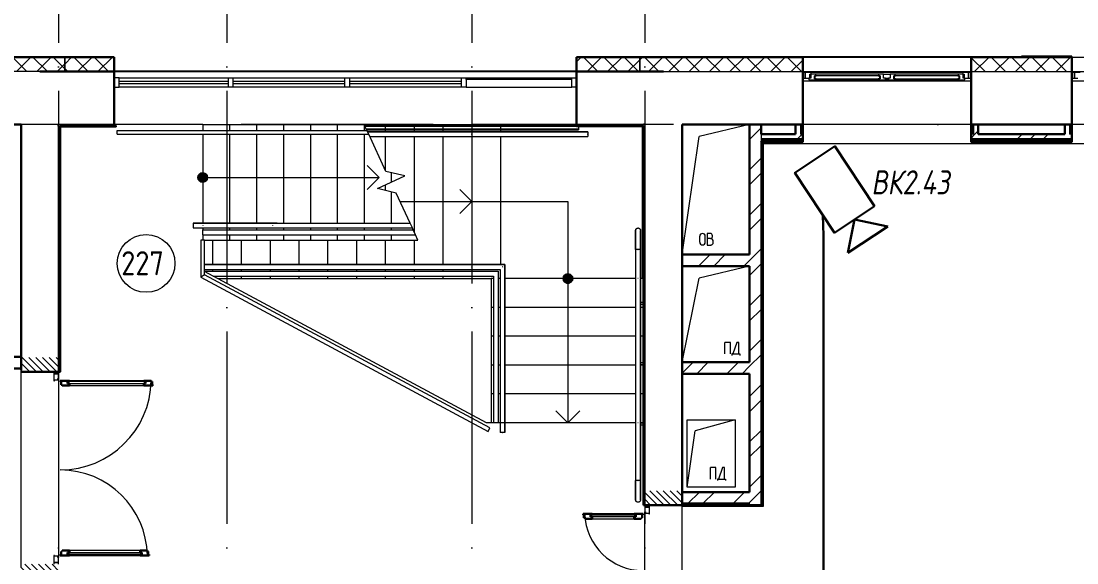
# Model space of a CAD drawing. Header units: millimetres. Extents: x -495897 to 1376592, y -28539 to 470976.
# Drawn here: x 130280 to 141266, y 384205 to 389835 of the extents above; entities that cross this region are included whole.
import ezdxf
from ezdxf.enums import TextEntityAlignment as Align

# ---------------------------------------------------------------- set-up
doc = ezdxf.new("R2010")
doc.units = ezdxf.units.MM
doc.set_wipeout_variables(frame=1)
doc.linetypes.add('ADSK_Линия сетки', pattern=[25, 20, -2.5, 0, -2.5])
doc.linetypes.add('ADSK_Штриховая_ш2 п1_5', pattern=[4.5, 3, -1.5])
for name, color, linetype, lineweight in [('_ Окна', 7, 'Continuous', 9), ('RC-Видеонаблюдение', 5, 'Continuous', 30), ('RC-Линии_связи-Адресные', 5, 'Continuous', 30), ('Витраж', 7, 'Continuous', 9), ('Двери', 252, 'Continuous', 9), ('Лестницы', 252, 'Continuous', 9), ('Марки помещений', 252, 'Continuous', 20), ('Ограждение', 252, 'Continuous', 9), ('Окна', 252, 'Continuous', 9), ('Оси', 252, 'Continuous', 9), ('Панели витража', 252, 'Continuous', 9), ('Перекрытие', 252, 'Continuous', 18), ('Стены внутренние', 7, 'Continuous', 18), ('Стены наружные', 7, 'Continuous', 18), ('Стены штриховка', 7, 'Continuous', 9), ('Стрелки вверх', 7, 'Continuous', 18)]:
    doc.layers.add(name, color=color, linetype=linetype, lineweight=lineweight)
doc.layers.add('RC-Позиционные_обозначения', color=7, linetype='Continuous')
doc.layers.add('Двери открывание', color=7, linetype='Continuous', lineweight=9, true_color=0xc0c0c0)
doc.styles.add('GOST Common_2', font='', dxfattribs={"width": 0.9, "height": 250})
doc.styles.add('RubezhCAD', font='', dxfattribs={"oblique": 10})
doc.styles.get("Standard").update_dxf_attribs({"font": ''})
doc.styles.get('GOST Common_2').set_extended_font_data('GOST type B')
doc.styles.get('RubezhCAD').set_extended_font_data('GOST type A')
doc.styles.get('Standard').set_extended_font_data('GOST type B')

# ---------------------------------------------------------------- blocks, each defined once
blk = doc.blocks.new('RC-UGO-CAM-01')
blk.add_attdef('PSTN', text='', height=2.5).set_placement((4.63, 3.28), align=Align.BOTTOM_LEFT)
at = {"color": 1}
blk.add_wipeout([(3.74, 0), (6.24, 2.5), (6.24, -2.5)], dxfattribs=at)
blk.add_line((6.24, 2.5), (6.24, -2.5), dxfattribs=at)
blk.add_wipeout([(-3.74, -2.5), (-3.74, 2.5), (3.74, 2.5), (3.74, -2.5)], dxfattribs=at)
for q in [(6.24, 2.5), (6.24, -2.5)]:
    blk.add_line((3.74, 0), q, dxfattribs=at)
blk.add_lwpolyline([(3.74, -2.5), (3.74, 2.5), (-3.74, 2.5), (-3.74, -2.5), (3.74, -2.5)], close=True, dxfattribs=at)
blk = doc.blocks.new('2 этаж')
at = {"layer": 'Двери', "lineweight": 18, "true_color": 0x636466}
h = blk.add_hatch(dxfattribs=at)
h.set_pattern_fill('FP_2', color=251, angle=-90, style=0, pattern_type=2)
h.set_pattern_definition([(315, (131231.006, 24915.747), (35.3553, 35.3553), [])])
h.paths.add_polyline_path([(131036, 23641), (131426, 23641), (131426, 23791), (131036, 23791)])
h.paths.add_polyline_path([(131036, 25791), (131426, 25791), (131426, 25941), (131036, 25941)])
h = blk.add_hatch(dxfattribs=at)
h.set_pattern_fill('FP_2', color=251, angle=90, style=0, pattern_type=2)
h.set_pattern_definition([(135, (137721.006, 23430.747), (-35.3553, -35.3553), [])])
h.paths.add_polyline_path([(137526, 22556), (137916, 22556), (137916, 22706), (137526, 22706), (137526, 22646)])
h.paths.add_polyline_path([(137526, 24406), (137916, 24406), (137916, 24556), (137526, 24556)])
at = {"layer": 'Стрелки вверх', "true_color": 0x636466}
h = blk.add_hatch(color=251, dxfattribs=at)
edge = h.paths.add_edge_path()
edge.add_arc((132926, 27811), 50, 0, 360)
for points in [[(132933, 27761), (132959, 27773), (132974, 27797), (132974, 27825), (132959, 27849), (132933, 27860), (132905, 27856), (132884, 27838), (132876, 27810), (132884, 27784), (132905, 27765)], [(136740, 26713), (136764, 26728), (136775, 26754), (136771, 26782), (136753, 26803), (136726, 26811), (136699, 26803), (136681, 26782), (136677, 26754), (136688, 26728), (136712, 26713)]]:
    blk.add_hatch(color=251, dxfattribs=at).paths.add_polyline_path(points)
h = blk.add_hatch(color=251, dxfattribs=at)
edge = h.paths.add_edge_path()
edge.add_arc((136726, 26761), 50, 0, 360)
at = {"color": 251, "lineweight": 18, "true_color": 0x636466}
for p, q in [((138616, 28361), (138091, 28236)), ((137916, 27011), (138091, 28236)), ((138098, 27138), (138098, 27200)), ((138156, 27138), (138156, 27200)), ((138206, 27229), (138176, 27229)), ((138176, 27229), (138176, 27109)), ((138209, 27176), (138176, 27176)), ((138229, 27196), (138229, 27206)), ((138239, 27136), (138239, 27146)), ((138176, 27109), (138212, 27109)), ((138616, 26891), (138091, 26766)), ((137916, 25891), (138091, 26766)), ((138417, 26097), (138359, 26097)), ((138359, 25977), (138359, 26097)), ((138417, 25977), (138417, 26097)), ((138485, 26097), (138442, 25977)), ((138505, 26097), (138485, 26097)), ((138505, 25977), (138505, 26097)), ((138432, 25977), (138432, 25962)), ((138442, 25977), (138432, 25977)), ((138442, 25977), (138505, 25977)), ((138505, 25977), (138515, 25977)), ((138515, 25977), (138515, 25962)), ((137966, 24591), (137966, 25291)), ((137966, 25291), (138466, 25291)), ((137966, 24591), (137966, 25291)), ((137966, 25291), (138466, 25291)), ((138466, 25291), (138050, 25179)), ((138466, 25291), (138466, 24591)), ((138466, 25291), (138466, 24591)), ((137966, 24591), (138050, 25179)), ((138267, 24797), (138209, 24797)), ((138209, 24677), (138209, 24797)), ((138267, 24677), (138267, 24797)), ((138335, 24797), (138292, 24677)), ((138355, 24797), (138335, 24797)), ((138355, 24677), (138355, 24797)), ((138282, 24677), (138282, 24662)), ((138292, 24677), (138282, 24677)), ((138292, 24677), (138355, 24677)), ((138355, 24677), (138365, 24677)), ((138365, 24677), (138365, 24662)), ((138466, 24591), (137966, 24591)), ((138466, 24591), (137966, 24591))]:
    blk.add_line(p, q, dxfattribs=at)
for centre, radius, start, end in [((138127, 27200), 28.7, 0, 180), ((138127, 27138), 28.7, 180, 0), ((138206, 27206), 23.3, 0, 90), ((138209, 27196), 20, 270, 0), ((138209, 27146), 30, 0, 90), ((138212, 27136), 26.7, 270, 0)]:
    blk.add_arc(centre, radius, start, end, dxfattribs=at)
at = {"layer": '_ Окна', "color": 251, "true_color": 0x636466}
for p, q in [((139196, 28901), (139171, 28901)), ((139196, 28843), (139196, 28901)), ((140921, 28901), (140896, 28901)), ((140896, 28901), (140896, 28843)), ((141996, 28901), (141971, 28901)), ((141996, 28843), (141996, 28901)), ((139171, 28843), (139196, 28843)), ((139294, 28867), (139291, 28867)), ((139291, 28867), (139291, 28835)), ((139291, 28835), (139294, 28835)), ((139971, 28867), (139294, 28867)), ((139294, 28867), (139294, 28835)), ((139294, 28835), (139294, 28867)), ((139294, 28835), (139971, 28835)), ((139971, 28835), (139971, 28867)), ((139971, 28867), (139971, 28835)), ((139974, 28867), (139971, 28867)), ((139971, 28835), (139974, 28835)), ((139974, 28835), (139974, 28867)), ((140121, 28867), (140118, 28867)), ((140118, 28867), (140118, 28835)), ((140118, 28835), (140121, 28835)), ((140798, 28867), (140121, 28867)), ((140121, 28867), (140121, 28835)), ((140121, 28835), (140121, 28867)), ((140121, 28835), (140798, 28835)), ((140798, 28835), (140798, 28867)), ((140798, 28867), (140798, 28835)), ((140801, 28867), (140798, 28867)), ((140798, 28835), (140801, 28835)), ((140801, 28835), (140801, 28867)), ((140896, 28843), (140921, 28843)), ((141971, 28843), (141996, 28843))]:
    blk.add_line(p, q, dxfattribs=at)
at = {"layer": '_ Окна', "color": 251, "lineweight": 18, "true_color": 0x636466}
for p, q in [((139255, 28901), (139196, 28901)), ((139196, 28901), (139196, 28843)), ((139260, 28884), (139255, 28901)), ((140837, 28901), (140832, 28884)), ((140896, 28901), (140837, 28901)), ((140896, 28843), (140896, 28901)), ((142055, 28901), (141996, 28901)), ((141996, 28901), (141996, 28843)), ((135669, 28828), (135669, 28748)), ((136766, 28828), (135669, 28828)), ((136766, 28748), (136766, 28828)), ((139196, 28843), (139234, 28843)), ((139254, 28843), (139234, 28843)), ((139234, 28843), (139234, 28826)), ((139234, 28826), (139290, 28826)), ((139242, 28843), (139242, 28884)), ((139242, 28884), (139254, 28884)), ((139254, 28884), (139254, 28843)), ((139304, 28884), (139254, 28884)), ((139290, 28826), (139291, 28827)), ((139291, 28835), (139291, 28867)), ((139291, 28867), (139309, 28867)), ((139309, 28835), (139291, 28835)), ((139291, 28827), (139292, 28826)), ((139292, 28826), (139307, 28826)), ((139309, 28867), (139304, 28884)), ((139307, 28826), (139309, 28835)), ((139961, 28884), (139956, 28867)), ((139956, 28867), (139974, 28867)), ((139974, 28835), (139956, 28835)), ((139956, 28835), (139958, 28826)), ((139958, 28826), (139973, 28826)), ((140011, 28884), (139961, 28884)), ((139973, 28826), (139974, 28827)), ((139974, 28867), (139974, 28835)), ((139974, 28827), (139975, 28826)), ((139975, 28826), (140031, 28826)), ((140011, 28843), (140011, 28884)), ((140031, 28843), (140011, 28843)), ((140031, 28826), (140031, 28843)), ((140081, 28843), (140061, 28843)), ((140061, 28843), (140061, 28826)), ((140061, 28826), (140117, 28826)), ((140081, 28884), (140081, 28843)), ((140131, 28884), (140081, 28884)), ((140117, 28826), (140118, 28827)), ((140118, 28835), (140118, 28867)), ((140118, 28867), (140136, 28867)), ((140136, 28835), (140118, 28835)), ((140118, 28827), (140119, 28826)), ((140119, 28826), (140134, 28826)), ((140136, 28867), (140131, 28884)), ((140134, 28826), (140136, 28835)), ((140788, 28884), (140783, 28867)), ((140783, 28867), (140801, 28867)), ((140801, 28835), (140783, 28835)), ((140783, 28835), (140785, 28826)), ((140785, 28826), (140800, 28826)), ((140838, 28884), (140788, 28884)), ((140800, 28826), (140801, 28827)), ((140801, 28867), (140801, 28835)), ((140801, 28827), (140802, 28826)), ((140802, 28826), (140858, 28826)), ((140838, 28843), (140838, 28884)), ((140838, 28884), (140850, 28884)), ((140858, 28843), (140838, 28843)), ((140850, 28884), (140850, 28843)), ((140858, 28826), (140858, 28843)), ((140858, 28843), (140896, 28843)), ((141996, 28843), (142034, 28843)), ((135669, 28748), (136766, 28748))]:
    blk.add_line(p, q, dxfattribs=at)
at = {"layer": 'Витраж', "color": 251, "lineweight": 18, "true_color": 0x636466}
for p, q in [((132056, 28848), (132006, 28848)), ((132006, 28748), (132006, 28848)), ((132056, 28748), (132056, 28848)), ((132006, 28748), (132056, 28748))]:
    blk.add_line(p, q, dxfattribs=at)
at = {"layer": 'Витраж', "color": 251, "true_color": 0x636466}
for p, q in [((132056, 28848), (133194, 28848)), ((133244, 28848), (134406, 28848)), ((134456, 28848), (135619, 28848)), ((135669, 28848), (136766, 28848)), ((133194, 28748), (132056, 28748)), ((134406, 28748), (133244, 28748)), ((135619, 28748), (134456, 28748))]:
    blk.add_line(p, q, dxfattribs=at)
at = {"layer": 'Витраж', "color": 251, "lineweight": 18, "true_color": 0x636466, "extrusion": (0, 0, -1)}
for p, q in [((133194, 28748), (133194, 28848)), ((133194, 28848), (133244, 28848)), ((133244, 28748), (133244, 28848)), ((134406, 28748), (134406, 28848)), ((134406, 28848), (134456, 28848)), ((134456, 28748), (134456, 28848)), ((135619, 28748), (135619, 28848)), ((135619, 28848), (135669, 28848)), ((135669, 28828), (135669, 28848)), ((136766, 28828), (136766, 28848)), ((136766, 28848), (136816, 28848)), ((136816, 28748), (136816, 28848)), ((133244, 28748), (133194, 28748)), ((134456, 28748), (134406, 28748)), ((135669, 28748), (135619, 28748)), ((136816, 28748), (136766, 28748))]:
    blk.add_line(p, q, dxfattribs=at)
at = {"layer": 'Двери', "color": 251, "linetype": 'ADSK_Штриховая_ш2 п1_5', "true_color": 0x636466}
for p, q in [((131036, 25941), (131036, 25791)), ((131426, 25791), (131426, 25941)), ((131036, 25791), (131426, 25791)), ((137526, 24556), (137526, 24406)), ((137916, 24406), (137916, 24556)), ((137526, 24406), (137916, 24406))]:
    blk.add_line(p, q, dxfattribs=at)
at = {"layer": 'Двери', "color": 251, "true_color": 0x636466}
for p, q in [((131426, 25791), (131376, 25791)), ((131376, 25791), (131376, 25771)), ((131376, 25771), (131426, 25771)), ((131426, 25771), (131376, 25771)), ((131376, 25771), (131376, 25699)), ((131418, 25708), (131418, 25722)), ((131418, 25722), (131426, 25722)), ((131426, 25771), (131426, 25791)), ((131426, 25722), (131426, 25771)), ((131376, 25699), (131384, 25699)), ((131384, 25699), (131384, 25708)), ((131384, 25708), (131418, 25708)), ((131520, 25690), (131520, 25669)), ((132332, 25690), (131520, 25690)), ((131520, 25669), (132332, 25669)), ((132314, 25699), (131538, 25699)), ((131538, 25649), (132314, 25649)), ((132332, 25669), (132332, 25690)), ((137576, 24406), (137526, 24406)), ((137526, 24406), (137526, 24386)), ((137576, 24386), (137576, 24406)), ((136960, 24305), (137432, 24305)), ((136960, 24284), (136960, 24305)), ((137432, 24284), (136960, 24284)), ((137414, 24314), (136978, 24314)), ((137432, 24305), (137432, 24284)), ((137526, 24386), (137576, 24386)), ((137576, 24386), (137526, 24386)), ((137526, 24386), (137526, 24337)), ((137526, 24337), (137534, 24337)), ((137534, 24337), (137534, 24323)), ((137534, 24323), (137568, 24323)), ((137568, 24323), (137568, 24314)), ((137568, 24314), (137576, 24314)), ((137576, 24314), (137576, 24386)), ((136978, 24264), (137414, 24264)), ((131384, 23883), (131376, 23883)), ((131376, 23883), (131376, 23811)), ((131384, 23874), (131384, 23883)), ((131418, 23874), (131384, 23874)), ((131418, 23860), (131418, 23874)), ((131426, 23860), (131418, 23860)), ((131426, 23811), (131426, 23860)), ((131520, 23913), (132292, 23913)), ((131520, 23892), (131520, 23913)), ((132292, 23892), (131520, 23892)), ((132274, 23933), (131538, 23933)), ((131538, 23883), (132274, 23883)), ((132292, 23913), (132292, 23892)), ((131426, 23811), (131376, 23811)), ((131376, 23811), (131376, 23791)), ((131376, 23811), (131426, 23811)), ((131426, 23791), (131426, 23811))]:
    blk.add_line(p, q, dxfattribs=at)
at = {"layer": 'Двери', "color": 251, "lineweight": 30, "true_color": 0x636466}
for p, q in [((131538, 25699), (131444, 25699)), ((131444, 25699), (131444, 25691)), ((131444, 25691), (131453, 25691)), ((131453, 25691), (131453, 25657)), ((131453, 25657), (131462, 25657)), ((131462, 25657), (131462, 25649)), ((131462, 25649), (131538, 25649)), ((131520, 25690), (131538, 25690)), ((131520, 25669), (131520, 25690)), ((131538, 25669), (131520, 25669)), ((131538, 25690), (131538, 25699)), ((131538, 25649), (131538, 25669)), ((132390, 25699), (132314, 25699)), ((132314, 25690), (132314, 25699)), ((132332, 25690), (132314, 25690)), ((132314, 25669), (132332, 25669)), ((132314, 25649), (132314, 25669)), ((132314, 25649), (132408, 25649)), ((132332, 25669), (132332, 25690)), ((132390, 25691), (132390, 25699)), ((132399, 25691), (132390, 25691)), ((132399, 25657), (132399, 25691)), ((132408, 25657), (132399, 25657)), ((132408, 25649), (132408, 25657)), ((136978, 24314), (136884, 24314)), ((136884, 24314), (136884, 24306)), ((136884, 24306), (136893, 24306)), ((136893, 24306), (136893, 24272)), ((136960, 24305), (136978, 24305)), ((136960, 24284), (136960, 24305)), ((136978, 24284), (136960, 24284)), ((136978, 24305), (136978, 24314)), ((136978, 24264), (136978, 24284)), ((137508, 24314), (137414, 24314)), ((137414, 24305), (137414, 24314)), ((137432, 24305), (137414, 24305)), ((137414, 24284), (137432, 24284)), ((137414, 24264), (137414, 24284)), ((137432, 24284), (137432, 24305)), ((137499, 24272), (137499, 24306)), ((137499, 24306), (137508, 24306)), ((137508, 24306), (137508, 24314)), ((136893, 24272), (136902, 24272)), ((136902, 24272), (136902, 24264)), ((136902, 24264), (136978, 24264)), ((137414, 24264), (137490, 24264)), ((137490, 24264), (137490, 24272)), ((137490, 24272), (137499, 24272)), ((131453, 23891), (131444, 23891)), ((131444, 23891), (131444, 23883)), ((131444, 23883), (131538, 23883)), ((131453, 23925), (131453, 23891)), ((131462, 23925), (131453, 23925)), ((131538, 23933), (131462, 23933)), ((131462, 23933), (131462, 23925)), ((131538, 23913), (131520, 23913)), ((131520, 23913), (131520, 23892)), ((131520, 23892), (131538, 23892)), ((131538, 23933), (131538, 23913)), ((131538, 23892), (131538, 23883)), ((132350, 23933), (132274, 23933)), ((132274, 23933), (132274, 23913)), ((132274, 23913), (132292, 23913)), ((132274, 23892), (132274, 23883)), ((132292, 23892), (132274, 23892)), ((132274, 23883), (132368, 23883)), ((132292, 23913), (132292, 23892)), ((132350, 23925), (132350, 23933)), ((132359, 23925), (132350, 23925)), ((132359, 23891), (132359, 23925)), ((132368, 23891), (132359, 23891)), ((132368, 23883), (132368, 23891))]:
    blk.add_line(p, q, dxfattribs=at)
at = {"layer": 'Двери открывание', "color": 251, "true_color": 0x636466}
for centre, radius, start, end in [((131444, 25717), 946, 270, 358.9097), ((131444, 23865), 906, 1.1384, 90), ((137508, 24332), 606, 181.7021, 270)]:
    blk.add_arc(centre, radius, start, end, dxfattribs=at)
at = {"layer": 'Лестницы', "color": 251, "true_color": 0x636466}
for p, q in [((132926, 28361), (132926, 28301)), ((132926, 28361), (133206, 28361)), ((132926, 28361), (132926, 28301)), ((133206, 28361), (133486, 28361)), ((133206, 28361), (133206, 28301)), ((133206, 28361), (133206, 28301)), ((133486, 28361), (133766, 28361)), ((133486, 28361), (133486, 28301)), ((133486, 28361), (133486, 28301)), ((133766, 28361), (134046, 28361)), ((133766, 28361), (133766, 28301)), ((133766, 28361), (133766, 28301)), ((134046, 28361), (134326, 28361)), ((134046, 28361), (134046, 28301)), ((134046, 28361), (134046, 28301)), ((134326, 28361), (134606, 28361)), ((134326, 28361), (134326, 28301)), ((134326, 28361), (134326, 28301)), ((134606, 28361), (134606, 28361)), ((134634, 28301), (134606, 28361)), ((134606, 28361), (134606, 28301)), ((134606, 28361), (134606, 28301)), ((134606, 28361), (134826, 28361)), ((134826, 28361), (135126, 28361)), ((134826, 28361), (134826, 28286)), ((134826, 28361), (134826, 28286)), ((135126, 28361), (135426, 28361)), ((135126, 28361), (135126, 28286)), ((135126, 28361), (135126, 28286)), ((135426, 28361), (135726, 28361)), ((135426, 28361), (135426, 28286)), ((135426, 28361), (135426, 28286)), ((136816, 28361), (135726, 28361)), ((135726, 28361), (135726, 28286)), ((135726, 28361), (135726, 28286)), ((132926, 28261), (132926, 27336)), ((132926, 28261), (132926, 27336)), ((133206, 28261), (133206, 27336)), ((133206, 28261), (133206, 27336)), ((133486, 28261), (133486, 27336)), ((133486, 28261), (133486, 27336)), ((133766, 28261), (133766, 27336)), ((133766, 28261), (133766, 27336)), ((134046, 28261), (134046, 27336)), ((134046, 28261), (134046, 27336)), ((134326, 28261), (134326, 27336)), ((134326, 28261), (134326, 27336)), ((134606, 28261), (134606, 27336)), ((134606, 28261), (134606, 27336)), ((134833, 27874), (134653, 28261)), ((134826, 28236), (134826, 27889)), ((134826, 28236), (134826, 27889)), ((135126, 28236), (135126, 27246)), ((135126, 28236), (135126, 27246)), ((135426, 28236), (135426, 26906)), ((135426, 28236), (135426, 26906)), ((135726, 28236), (135726, 26906)), ((135726, 28236), (135726, 26906)), ((134744, 27695), (135028, 27827)), ((135028, 27827), (134833, 27874)), ((134886, 27861), (134886, 27761)), ((134886, 27861), (134886, 27761)), ((134939, 27647), (134744, 27695)), ((134826, 27733), (134826, 27675)), ((134826, 27733), (134826, 27675)), ((134886, 27660), (134886, 27336)), ((134886, 27660), (134886, 27336)), ((135084, 27336), (134939, 27647)), ((132926, 27286), (132926, 27266)), ((132926, 27286), (132926, 27266)), ((133206, 27286), (133206, 27266)), ((133206, 27286), (133206, 27266)), ((133486, 27286), (133486, 27266)), ((133486, 27286), (133486, 27266)), ((133766, 27286), (133766, 27266)), ((133766, 27286), (133766, 27266)), ((134046, 27286), (134046, 27266)), ((134046, 27286), (134046, 27266)), ((134326, 27286), (134326, 27266)), ((134326, 27286), (134326, 27266)), ((134606, 27286), (134606, 27266)), ((134606, 27286), (134606, 27266)), ((134886, 27286), (134886, 27266)), ((134886, 27286), (134886, 27266)), ((135117, 27266), (135108, 27286)), ((132926, 27216), (132926, 27161)), ((132926, 27216), (132926, 27161)), ((132946, 27161), (133206, 27161)), ((133026, 27161), (133026, 26906)), ((133026, 27161), (133026, 26906)), ((133206, 27216), (133206, 27161)), ((133206, 27216), (133206, 27161)), ((133206, 27161), (133486, 27161)), ((133326, 27161), (133326, 26906)), ((133326, 27161), (133326, 26906)), ((133486, 27216), (133486, 27161)), ((133486, 27216), (133486, 27161)), ((133486, 27161), (133766, 27161)), ((133626, 27161), (133626, 26906)), ((133626, 27161), (133626, 26906)), ((133766, 27216), (133766, 27161)), ((133766, 27216), (133766, 27161)), ((133766, 27161), (134046, 27161)), ((133926, 27161), (133926, 26906)), ((133926, 27161), (133926, 26906)), ((134046, 27216), (134046, 27161)), ((134046, 27216), (134046, 27161)), ((134046, 27161), (134326, 27161)), ((134226, 27161), (134226, 26906)), ((134226, 27161), (134226, 26906)), ((134326, 27216), (134326, 27161)), ((134326, 27216), (134326, 27161)), ((134326, 27161), (134606, 27161)), ((134526, 27161), (134526, 26906)), ((134526, 27161), (134526, 26906)), ((134606, 27216), (134606, 27161)), ((134606, 27216), (134606, 27161)), ((134606, 27161), (134886, 27161)), ((134826, 27161), (134826, 26906)), ((134826, 27161), (134826, 26906)), ((134886, 27216), (134886, 27161)), ((134886, 27216), (134886, 27161)), ((134886, 27161), (135166, 27161)), ((135126, 27161), (135126, 26906)), ((135126, 27161), (135126, 26906)), ((135166, 27161), (135140, 27216)), ((133026, 26856), (133026, 26836)), ((133026, 26856), (133026, 26836)), ((133326, 26856), (133326, 26836)), ((133326, 26856), (133326, 26836)), ((133626, 26856), (133626, 26836)), ((133626, 26856), (133626, 26836)), ((133926, 26856), (133926, 26836)), ((133926, 26856), (133926, 26836)), ((134226, 26856), (134226, 26836)), ((134226, 26856), (134226, 26836)), ((134526, 26856), (134526, 26836)), ((134526, 26856), (134526, 26836)), ((134826, 26856), (134826, 26836)), ((134826, 26856), (134826, 26836)), ((135126, 26856), (135126, 26836)), ((135126, 26856), (135126, 26836)), ((135426, 26856), (135426, 26836)), ((135426, 26856), (135426, 26836)), ((135726, 26856), (135726, 26836)), ((135726, 26856), (135726, 26836)), ((133082, 26761), (133326, 26761)), ((133326, 26786), (133326, 26761)), ((133326, 26786), (133326, 26761)), ((133326, 26761), (133626, 26761)), ((133626, 26786), (133626, 26761)), ((133626, 26786), (133626, 26761)), ((133626, 26761), (133926, 26761)), ((133926, 26786), (133926, 26761)), ((133926, 26786), (133926, 26761)), ((133926, 26761), (134226, 26761)), ((134226, 26786), (134226, 26761)), ((134226, 26786), (134226, 26761)), ((134226, 26761), (134526, 26761)), ((134526, 26786), (134526, 26761)), ((134526, 26786), (134526, 26761)), ((134526, 26761), (134826, 26761)), ((134826, 26786), (134826, 26761)), ((134826, 26786), (134826, 26761)), ((134826, 26761), (135126, 26761)), ((135126, 26786), (135126, 26761)), ((135126, 26786), (135126, 26761)), ((135126, 26761), (135426, 26761)), ((135426, 26786), (135426, 26761)), ((135426, 26786), (135426, 26761)), ((135426, 26761), (135726, 26761)), ((135726, 26786), (135726, 26761)), ((135726, 26786), (135726, 26761)), ((135726, 26761), (135926, 26761)), ((135951, 26761), (135926, 26761)), ((135926, 26761), (135926, 26461)), ((136021, 26761), (136001, 26761)), ((137431, 26761), (136071, 26761)), ((137511, 26761), (137481, 26761)), ((135926, 26461), (135926, 26161)), ((135951, 26461), (135926, 26461)), ((135951, 26461), (135926, 26461)), ((136021, 26461), (136001, 26461)), ((136021, 26461), (136001, 26461)), ((137431, 26461), (136071, 26461)), ((137431, 26461), (136071, 26461)), ((137511, 26461), (137481, 26461)), ((137511, 26461), (137481, 26461)), ((135926, 26161), (135926, 25861)), ((135951, 26161), (135926, 26161)), ((135951, 26161), (135926, 26161)), ((136021, 26161), (136001, 26161)), ((136021, 26161), (136001, 26161)), ((137431, 26161), (136071, 26161)), ((137431, 26161), (136071, 26161)), ((137511, 26161), (137481, 26161)), ((137511, 26161), (137481, 26161)), ((135926, 25861), (135926, 25561)), ((135951, 25861), (135926, 25861)), ((135951, 25861), (135926, 25861)), ((136021, 25861), (136001, 25861)), ((136021, 25861), (136001, 25861)), ((137431, 25861), (136071, 25861)), ((137431, 25861), (136071, 25861)), ((137511, 25861), (137481, 25861)), ((137511, 25861), (137481, 25861)), ((135926, 25561), (135926, 25261)), ((135951, 25561), (135926, 25561)), ((135951, 25561), (135926, 25561)), ((136021, 25561), (136001, 25561)), ((136021, 25561), (136001, 25561)), ((137431, 25561), (136071, 25561)), ((137431, 25561), (136071, 25561)), ((137511, 25561), (137481, 25561)), ((137511, 25561), (137481, 25561)), ((135951, 25261), (135926, 25261)), ((137431, 25261), (136001, 25261)), ((137511, 25261), (137481, 25261))]:
    blk.add_line(p, q, dxfattribs=at)
at = {"layer": 'Марки помещений', "color": 251, "true_color": 0x636466}
blk.add_circle((132337, 26918), 300, dxfattribs=at)
at = {"layer": 'Ограждение', "color": 251, "true_color": 0x636466}
for p, q in [((140921, 28811), (139171, 28811)), ((143721, 28811), (141971, 28811)), ((132006, 28346), (132026, 28346)), ((132026, 28346), (132026, 28336)), ((134608, 28356), (135726, 28356)), ((135726, 28356), (136816, 28356)), ((136835, 28346), (136835, 28306)), ((136876, 28336), (136876, 28346)), ((140921, 28361), (139171, 28361)), ((143721, 28361), (141971, 28361)), ((131451, 28336), (132026, 28336)), ((131451, 25791), (131451, 28336)), ((132035, 28301), (132460, 28301)), ((132035, 28261), (132035, 28301)), ((132035, 28261), (132460, 28261)), ((132460, 28301), (132646, 28301)), ((132460, 28261), (132646, 28261)), ((132646, 28301), (134634, 28301)), ((132646, 28261), (134653, 28261)), ((134614, 28343), (135726, 28343)), ((134626, 28318), (135726, 28318)), ((134632, 28306), (135726, 28306)), ((134653, 28261), (134634, 28301)), ((134653, 28261), (134634, 28301)), ((135732, 28286), (134641, 28286)), ((134641, 28286), (135726, 28286)), ((134664, 28236), (135732, 28236)), ((134664, 28236), (135726, 28236)), ((135726, 28343), (136835, 28343)), ((135726, 28318), (136835, 28318)), ((135726, 28306), (136835, 28306)), ((135726, 28286), (136935, 28286)), ((135726, 28236), (136935, 28236)), ((136835, 28286), (135732, 28286)), ((135732, 28236), (136835, 28236)), ((136835, 28343), (136835, 28318)), ((136935, 28286), (136835, 28286)), ((136835, 28236), (136935, 28236)), ((137501, 28336), (136876, 28336)), ((136935, 28286), (136935, 28236)), ((136935, 28258), (136935, 28263)), ((137501, 26761), (137501, 28336)), ((158366, 28161), (138751, 28161)), ((138761, 24396), (138761, 28161)), ((139171, 28161), (139171, 28181)), ((140921, 28161), (139171, 28161)), ((140921, 28181), (140921, 28161)), ((141971, 28161), (141971, 28181)), ((143721, 28161), (141971, 28161)), ((132926, 27336), (132826, 27336)), ((132826, 27336), (132826, 27286)), ((132826, 27336), (132926, 27336)), ((132826, 27313), (132826, 27308)), ((132826, 27286), (132926, 27286)), ((132826, 27286), (132926, 27286)), ((132926, 27336), (135084, 27336)), ((132926, 27286), (135108, 27286)), ((132926, 27266), (135117, 27266)), ((132926, 27216), (132926, 27266)), ((133700, 27336), (132934, 27336)), ((132934, 27286), (133700, 27286)), ((133656, 27308), (133656, 27313)), ((135108, 27286), (135084, 27336)), ((135140, 27216), (135117, 27266)), ((135140, 27216), (135117, 27266)), ((132906, 27161), (132906, 26776)), ((132946, 27161), (132906, 27161)), ((132926, 27216), (135140, 27216)), ((132946, 26800), (132946, 27161)), ((137431, 27061), (137431, 26760)), ((137481, 27061), (137431, 27061)), ((137431, 27061), (137431, 26761)), ((137458, 27061), (137454, 27061)), ((137454, 27061), (137456, 27061)), ((137456, 27061), (137458, 27061)), ((137481, 26760), (137481, 27061)), ((137481, 27061), (137481, 26761)), ((135732, 26906), (132946, 26906)), ((132946, 26906), (135726, 26906)), ((132946, 26856), (135732, 26856)), ((132946, 26856), (135726, 26856)), ((132951, 26836), (135726, 26836)), ((132951, 26831), (132951, 26836)), ((135726, 26906), (136071, 26906)), ((135726, 26856), (136021, 26856)), ((135726, 26836), (136001, 26836)), ((136071, 26906), (135732, 26906)), ((135732, 26856), (136021, 26856)), ((136001, 26836), (136001, 25261)), ((136021, 26856), (136021, 25261)), ((136021, 26856), (136021, 25161)), ((136071, 25261), (136071, 26906)), ((136071, 26906), (136071, 25161)), ((132906, 26776), (135897, 25172)), ((135915, 25208), (132946, 26800)), ((133035, 26786), (135726, 26786)), ((135726, 26786), (135951, 26786)), ((135951, 26786), (135951, 25261)), ((137431, 26761), (137431, 25261)), ((137431, 26755), (137431, 25255)), ((137481, 26761), (137481, 25261)), ((137481, 25255), (137481, 26755)), ((137511, 26510), (137481, 26510)), ((137481, 26495), (137511, 26495)), ((137511, 25884), (137481, 25884)), ((137481, 25869), (137511, 25869)), ((131451, 25791), (131441, 25791)), ((135897, 25172), (135915, 25208)), ((136001, 25261), (135951, 25261)), ((136021, 25261), (136021, 25161)), ((136071, 25161), (136021, 25161)), ((136044, 25161), (136048, 25161)), ((136071, 25161), (136071, 25261)), ((137431, 25261), (137431, 24661)), ((137431, 25255), (137431, 24961)), ((137481, 25261), (137481, 24661)), ((137511, 25256), (137481, 25256)), ((137481, 24961), (137481, 25255)), ((137481, 25241), (137511, 25241)), ((137431, 24961), (137431, 24661)), ((137481, 24661), (137481, 24961)), ((137481, 24661), (137431, 24661)), ((137454, 24661), (137458, 24661)), ((137456, 24661), (137454, 24661)), ((137458, 24661), (137456, 24661)), ((137916, 24396), (137916, 24406)), ((137916, 24406), (137916, 24396)), ((137916, 24396), (138761, 24396)), ((138761, 24396), (138751, 24406))]:
    blk.add_line(p, q, dxfattribs=at)
at = {"layer": 'Ограждение', "color": 251, "true_color": 0x636466, "flags": 128}
for points in [[(137431, 27261), (137431, 27262), (137431, 27263), (137431, 27264), (137431, 27265), (137432, 27266), (137432, 27267), (137432, 27268), (137432, 27269), (137433, 27270), (137433, 27270), (137433, 27271), (137434, 27272), (137434, 27273), (137435, 27274), (137435, 27275), (137436, 27276), (137437, 27276), (137437, 27277), (137438, 27278), (137439, 27279), (137439, 27279), (137440, 27280), (137441, 27281), (137442, 27281), (137442, 27282), (137443, 27282), (137444, 27283), (137445, 27283), (137446, 27284), (137447, 27284), (137448, 27284), (137449, 27285), (137450, 27285), (137451, 27285), (137452, 27285), (137453, 27286), (137454, 27286), (137455, 27286), (137456, 27286), (137456, 27286)], [(137431, 27061), (137431, 27069), (137431, 27077), (137431, 27085), (137431, 27093), (137431, 27100), (137431, 27108), (137431, 27116), (137431, 27124), (137431, 27131), (137431, 27139), (137431, 27146), (137431, 27153), (137431, 27160), (137431, 27167), (137431, 27174), (137431, 27180), (137431, 27187), (137431, 27193), (137431, 27199), (137431, 27204), (137431, 27210), (137431, 27215), (137431, 27220), (137431, 27225), (137431, 27229), (137431, 27233), (137431, 27237), (137431, 27241), (137431, 27244), (137431, 27247), (137431, 27250), (137431, 27252), (137431, 27254), (137431, 27256), (137431, 27258), (137431, 27259), (137431, 27260), (137431, 27260), (137431, 27261), (137431, 27261)], [(137431, 27261), (137431, 27261), (137431, 27260), (137431, 27259), (137431, 27258), (137431, 27257), (137431, 27255), (137431, 27253), (137431, 27251), (137431, 27248), (137431, 27245), (137431, 27242), (137431, 27238), (137431, 27234), (137431, 27230), (137431, 27226), (137431, 27221), (137431, 27216), (137431, 27211), (137431, 27206), (137431, 27200), (137431, 27194), (137431, 27188), (137431, 27182), (137431, 27175), (137431, 27169), (137431, 27162), (137431, 27155), (137431, 27148), (137431, 27141), (137431, 27133), (137431, 27126), (137431, 27118), (137431, 27110), (137431, 27103), (137431, 27095), (137431, 27087), (137431, 27079), (137431, 27071), (137431, 27063), (137431, 27061)], [(137456, 27286), (137457, 27286), (137458, 27286), (137459, 27286), (137460, 27285), (137461, 27285), (137462, 27285), (137463, 27285), (137464, 27284), (137465, 27284), (137466, 27284), (137467, 27283), (137468, 27283), (137468, 27282), (137469, 27282), (137470, 27281), (137471, 27281), (137472, 27280), (137472, 27280), (137473, 27279), (137474, 27278), (137475, 27277), (137475, 27277), (137476, 27276), (137476, 27275), (137477, 27274), (137478, 27273), (137478, 27273), (137479, 27272), (137479, 27271), (137479, 27270), (137480, 27269), (137480, 27268), (137480, 27267), (137480, 27266), (137481, 27265), (137481, 27264), (137481, 27263), (137481, 27262), (137481, 27261), (137481, 27261)], [(137481, 27061), (137481, 27069), (137481, 27077), (137481, 27085), (137481, 27093), (137481, 27100), (137481, 27108), (137481, 27116), (137481, 27124), (137481, 27131), (137481, 27139), (137481, 27146), (137481, 27153), (137481, 27160), (137481, 27167), (137481, 27174), (137481, 27180), (137481, 27187), (137481, 27193), (137481, 27199), (137481, 27204), (137481, 27210), (137481, 27215), (137481, 27220), (137481, 27225), (137481, 27229), (137481, 27233), (137481, 27237), (137481, 27241), (137481, 27244), (137481, 27247), (137481, 27250), (137481, 27252), (137481, 27254), (137481, 27256), (137481, 27258), (137481, 27259), (137481, 27260), (137481, 27260), (137481, 27261), (137481, 27261)], [(137481, 27261), (137481, 27261), (137481, 27260), (137481, 27259), (137481, 27258), (137481, 27257), (137481, 27255), (137481, 27253), (137481, 27251), (137481, 27248), (137481, 27245), (137481, 27242), (137481, 27238), (137481, 27234), (137481, 27230), (137481, 27226), (137481, 27221), (137481, 27216), (137481, 27211), (137481, 27206), (137481, 27200), (137481, 27194), (137481, 27188), (137481, 27182), (137481, 27175), (137481, 27169), (137481, 27162), (137481, 27155), (137481, 27148), (137481, 27141), (137481, 27133), (137481, 27126), (137481, 27118), (137481, 27110), (137481, 27103), (137481, 27095), (137481, 27087), (137481, 27079), (137481, 27071), (137481, 27063), (137481, 27061)], [(137431, 24661), (137431, 24653), (137431, 24645), (137431, 24637), (137431, 24629), (137431, 24621), (137431, 24613), (137431, 24605), (137431, 24598), (137431, 24590), (137431, 24583), (137431, 24576), (137431, 24568), (137431, 24561), (137431, 24555), (137431, 24548), (137431, 24541), (137431, 24535), (137431, 24529), (137431, 24523), (137431, 24517), (137431, 24512), (137431, 24507), (137431, 24502), (137431, 24497), (137431, 24492), (137431, 24488), (137431, 24484), (137431, 24481), (137431, 24477), (137431, 24474), (137431, 24472), (137431, 24469), (137431, 24467), (137431, 24465), (137431, 24464), (137431, 24462), (137431, 24462), (137431, 24461), (137431, 24461), (137431, 24461)], [(137431, 24461), (137431, 24461), (137431, 24461), (137431, 24462), (137431, 24463), (137431, 24465), (137431, 24466), (137431, 24469), (137431, 24471), (137431, 24474), (137431, 24477), (137431, 24480), (137431, 24483), (137431, 24487), (137431, 24491), (137431, 24496), (137431, 24500), (137431, 24505), (137431, 24510), (137431, 24516), (137431, 24521), (137431, 24527), (137431, 24533), (137431, 24540), (137431, 24546), (137431, 24553), (137431, 24560), (137431, 24566), (137431, 24574), (137431, 24581), (137431, 24588), (137431, 24596), (137431, 24603), (137431, 24611), (137431, 24619), (137431, 24627), (137431, 24635), (137431, 24643), (137431, 24651), (137431, 24659), (137431, 24661)], [(137481, 24661), (137481, 24653), (137481, 24645), (137481, 24637), (137481, 24629), (137481, 24621), (137481, 24613), (137481, 24605), (137481, 24598), (137481, 24590), (137481, 24583), (137481, 24576), (137481, 24568), (137481, 24561), (137481, 24555), (137481, 24548), (137481, 24541), (137481, 24535), (137481, 24529), (137481, 24523), (137481, 24517), (137481, 24512), (137481, 24507), (137481, 24502), (137481, 24497), (137481, 24492), (137481, 24488), (137481, 24484), (137481, 24481), (137481, 24477), (137481, 24474), (137481, 24472), (137481, 24469), (137481, 24467), (137481, 24465), (137481, 24464), (137481, 24462), (137481, 24462), (137481, 24461), (137481, 24461), (137481, 24461)], [(137481, 24461), (137481, 24461), (137481, 24461), (137481, 24462), (137481, 24463), (137481, 24465), (137481, 24466), (137481, 24469), (137481, 24471), (137481, 24474), (137481, 24477), (137481, 24480), (137481, 24483), (137481, 24487), (137481, 24491), (137481, 24496), (137481, 24500), (137481, 24505), (137481, 24510), (137481, 24516), (137481, 24521), (137481, 24527), (137481, 24533), (137481, 24540), (137481, 24546), (137481, 24553), (137481, 24560), (137481, 24566), (137481, 24574), (137481, 24581), (137481, 24588), (137481, 24596), (137481, 24603), (137481, 24611), (137481, 24619), (137481, 24627), (137481, 24635), (137481, 24643), (137481, 24651), (137481, 24659), (137481, 24661)], [(137456, 24436), (137455, 24436), (137454, 24436), (137453, 24436), (137452, 24436), (137451, 24436), (137450, 24436), (137449, 24437), (137448, 24437), (137447, 24437), (137446, 24438), (137445, 24438), (137444, 24439), (137444, 24439), (137443, 24440), (137442, 24440), (137441, 24441), (137440, 24441), (137440, 24442), (137439, 24443), (137438, 24443), (137437, 24444), (137437, 24445), (137436, 24446), (137436, 24446), (137435, 24447), (137434, 24448), (137434, 24449), (137434, 24450), (137433, 24451), (137433, 24452), (137432, 24453), (137432, 24454), (137432, 24455), (137432, 24456), (137431, 24456), (137431, 24457), (137431, 24458), (137431, 24459), (137431, 24460), (137431, 24461)], [(137481, 24461), (137481, 24460), (137481, 24459), (137481, 24458), (137481, 24457), (137481, 24456), (137480, 24455), (137480, 24454), (137480, 24453), (137479, 24452), (137479, 24451), (137479, 24450), (137478, 24449), (137478, 24448), (137477, 24447), (137477, 24447), (137476, 24446), (137475, 24445), (137475, 24444), (137474, 24444), (137473, 24443), (137473, 24442), (137472, 24441), (137471, 24441), (137470, 24440), (137470, 24440), (137469, 24439), (137468, 24439), (137467, 24438), (137466, 24438), (137465, 24437), (137464, 24437), (137463, 24437), (137462, 24437), (137461, 24436), (137460, 24436), (137459, 24436), (137458, 24436), (137457, 24436), (137456, 24436), (137456, 24436)]]:
    blk.add_lwpolyline(points, dxfattribs=at)
at = {"layer": 'Ограждение', "color": 251, "true_color": 0x636466}
for points in [[(135726, 28259), (135726, 28259), (135726, 28261), (135726, 28262), (135726, 28263)], [(132926, 27313), (132926, 27312), (132926, 27311), (132926, 27309), (132926, 27309)], [(135726, 26879), (135726, 26879), (135726, 26881), (135726, 26882), (135726, 26883)], [(137458, 26761), (137457, 26761), (137456, 26761), (137455, 26761), (137454, 26761)], [(137458, 25261), (137457, 25261), (137456, 25261), (137455, 25261), (137454, 25261)]]:
    blk.add_open_spline(points, degree=3, dxfattribs=at)
for points, knots in [([(136048, 26883), (136048, 26883), (136047, 26882), (136046, 26881), (136045, 26879), (136044, 26879), (136044, 26878)], [-0.5298173, -0.5298173, -0.5298173, -0.5298173, -0.52083333, -0.5, -0.47916667, -0.4701827, -0.4701827, -0.4701827, -0.4701827]), ([(132946, 26800), (132946, 26800), (132946, 26799), (132944, 26798), (132942, 26797), (132940, 26796), (132938, 26795), (132936, 26794), (132934, 26792), (132931, 26791), (132929, 26789), (132926, 26788), (132923, 26786), (132921, 26785), (132918, 26783), (132916, 26782), (132914, 26780), (132912, 26779), (132910, 26778), (132908, 26777), (132906, 26776), (132906, 26776), (132906, 26776)], [0, 0, 0, 0, 0.083333, 0.166667, 0.208333, 0.25, 0.291667, 0.333333, 0.375, 0.416667, 0.458333, 0.5, 0.541667, 0.583333, 0.625, 0.666667, 0.708333, 0.75, 0.791667, 0.833333, 0.916667, 1, 1, 1, 1])]:
    blk.add_open_spline(points, degree=3, knots=knots, dxfattribs=at)
at = {"layer": 'Окна', "color": 251, "true_color": 0x636466}
for p, q in [((140837, 28901), (139255, 28901)), ((139290, 28826), (139292, 28826)), ((139961, 28884), (139304, 28884)), ((139307, 28826), (139958, 28826)), ((139973, 28826), (139975, 28826)), ((140011, 28884), (140081, 28884)), ((140031, 28843), (140061, 28843)), ((140061, 28826), (140031, 28826)), ((140117, 28826), (140119, 28826)), ((140788, 28884), (140131, 28884)), ((140134, 28826), (140785, 28826)), ((140800, 28826), (140802, 28826))]:
    blk.add_line(p, q, dxfattribs=at)
at = {"layer": 'Оси', "color": 251, "linetype": 'ADSK_Линия сетки', "ltscale": 100, "true_color": 0x636466}
for p, q in [((131426, 33711), (131426, -32265)), ((133176, 33711), (133176, -32265)), ((135726, 33711), (135726, -32265)), ((137526, 33711), (137526, -32265)), ((165326, 28361), (93604, 28361))]:
    blk.add_line(p, q, dxfattribs=at)
at = {"layer": 'Панели витража', "color": 251, "lineweight": 18, "true_color": 0x636466}
for p, q in [((132056, 28811), (133194, 28811)), ((132056, 28786), (132056, 28811)), ((133194, 28786), (132056, 28786)), ((133194, 28786), (133194, 28811)), ((133244, 28811), (134406, 28811)), ((133244, 28786), (133244, 28811)), ((134406, 28786), (133244, 28786)), ((134406, 28786), (134406, 28811)), ((134456, 28811), (135619, 28811)), ((134456, 28786), (134456, 28811)), ((135619, 28786), (134456, 28786)), ((135619, 28786), (135619, 28811))]:
    blk.add_line(p, q, dxfattribs=at)
at = {"layer": 'Перекрытие', "color": 251, "ltscale": 100, "true_color": 0x636466}
for p, q in [((132926, 28361), (132026, 28361)), ((136816, 28361), (136026, 28361)), ((136026, 28361), (136026, 28286)), ((136026, 28236), (136026, 26906)), ((135880, 25261), (132946, 26834)), ((135951, 25261), (135880, 25261)), ((136021, 25261), (136001, 25261)), ((137431, 25261), (136071, 25261)), ((137511, 25261), (137481, 25261))]:
    blk.add_line(p, q, dxfattribs=at)
at = {"layer": 'Стены внутренние', "color": 251, "lineweight": 30, "true_color": 0x636466}
for p, q in [((132006, 29063), (129756, 29063)), ((132006, 28361), (132006, 29063)), ((136816, 28361), (136816, 29063)), ((136816, 29063), (139171, 29063)), ((139171, 28361), (139171, 29063)), ((140921, 28361), (140921, 29063)), ((140921, 29063), (141971, 29063)), ((141971, 28361), (141971, 29063)), ((131231, 28911), (132006, 28911)), ((137721, 28911), (136816, 28911)), ((131036, 28361), (130236, 28361)), ((131036, 25946), (131036, 28361)), ((131426, 28346), (131426, 28361)), ((137526, 28361), (137511, 28361)), ((137916, 28361), (137916, 27011)), ((138616, 28361), (137916, 28361)), ((139096, 28361), (138736, 28361)), ((141896, 28361), (140996, 28361)), ((137916, 26891), (137916, 25891)), ((131036, 25811), (131036, 25826)), ((131426, 25791), (131036, 25791)), ((137916, 25771), (137916, 24541)), ((137916, 24406), (137526, 24406))]:
    blk.add_line(p, q, dxfattribs=at)
at = {"layer": 'Стены внутренние', "color": 251, "linetype": 'Continuous', "lineweight": 9, "true_color": 0x636466}
for p, q in [((131097, 28911), (130947, 29061)), ((130987, 28911), (131137, 29061)), ((131309, 28911), (131159, 29061)), ((131200, 28911), (131350, 29061)), ((131244, 29061), (131243, 29063)), ((131489, 28943), (131371, 29061)), ((131489, 29032), (131491, 29032)), ((131491, 29032), (131493, 29032)), ((131493, 28992), (131562, 29061)), ((131733, 28911), (131583, 29061)), ((131624, 28911), (131774, 29061)), ((131945, 28911), (131795, 29061)), ((131836, 28911), (131986, 29061)), ((131974, 29063), (131973, 29061)), ((136816, 29012), (136865, 29061)), ((137037, 28911), (136887, 29061)), ((136927, 28911), (137077, 29061)), ((137249, 28911), (137099, 29061)), ((137139, 28911), (137289, 29061)), ((137461, 28911), (137311, 29061)), ((137351, 28911), (137474, 29033)), ((137476, 29042), (137474, 29038)), ((137478, 29045), (137476, 29042)), ((137478, 29037), (137501, 29061)), ((137673, 28911), (137523, 29061)), ((137563, 28911), (137713, 29061)), ((137885, 28911), (137735, 29061)), ((137776, 28911), (137926, 29061)), ((137932, 29061), (137930, 29063)), ((138097, 28911), (137947, 29061)), ((137988, 28911), (138138, 29061)), ((138309, 28911), (138159, 29061)), ((138200, 28911), (138350, 29061)), ((138522, 28911), (138372, 29061)), ((138412, 28911), (138562, 29061)), ((138734, 28911), (138584, 29061)), ((138624, 28911), (138774, 29061)), ((138946, 28911), (138796, 29061)), ((138836, 28911), (138986, 29061)), ((139158, 28911), (139008, 29061)), ((139048, 28911), (139169, 29031)), ((139105, 29061), (139104, 29061)), ((140921, 29032), (140923, 29032)), ((141067, 28911), (140923, 29055)), ((140958, 28911), (141108, 29061)), ((141125, 29063), (141124, 29061)), ((141279, 28911), (141129, 29061)), ((141170, 28911), (141320, 29061)), ((141491, 28911), (141341, 29061)), ((141382, 28911), (141532, 29061)), ((141703, 28911), (141553, 29061)), ((141594, 28911), (141744, 29061)), ((141916, 28911), (141766, 29061)), ((141803, 29061), (141802, 29063)), ((141806, 28911), (141956, 29061)), ((131412, 28911), (131489, 28988)), ((131521, 28911), (131493, 28939)), ((136824, 28911), (136816, 28919))]:
    blk.add_line(p, q, dxfattribs=at)
at = {"layer": 'Стены внутренние', "color": 251, "true_color": 0x636466}
for p, q in [((139171, 29063), (140921, 29063)), ((141971, 29063), (143721, 29063)), ((131231, 28911), (115751, 28911)), ((132006, 28911), (136816, 28911)), ((137721, 28911), (161826, 28911)), ((131426, 28361), (132006, 28361)), ((131426, 25791), (131426, 28346)), ((136816, 28361), (137511, 28361)), ((137526, 28361), (137526, 24406)), ((131036, 23756), (131036, 25811)), ((131426, 25722), (131426, 23860)), ((137916, 19401), (137916, 24406)), ((137526, 22775), (137526, 24337))]:
    blk.add_line(p, q, dxfattribs=at)
at = {"layer": 'Стены наружные', "color": 251, "true_color": 0x636466}
for p, q in [((138666, 29068), (141428, 29068)), ((138666, 29068), (138666, 29063)), ((141428, 29063), (141428, 29068)), ((132006, 28921), (136816, 28921)), ((132006, 28361), (132026, 28361)), ((132026, 28346), (132026, 28361))]:
    blk.add_line(p, q, dxfattribs=at)
at = {"layer": 'Стены наружные', "color": 251, "lineweight": 30, "true_color": 0x636466}
for p, q in [((141446, 29068), (141971, 29068)), ((141446, 29068), (141446, 29063)), ((141971, 29068), (141971, 29063)), ((131441, 28346), (132006, 28346)), ((131441, 25791), (131441, 28346)), ((132006, 28346), (132006, 28361)), ((136816, 28346), (136816, 28361)), ((137511, 28346), (136816, 28346)), ((137511, 28346), (137511, 24406)), ((138616, 27011), (138616, 28361)), ((138736, 28361), (138616, 28361)), ((138736, 28361), (138736, 28261)), ((139096, 28261), (139096, 28361)), ((139171, 28361), (139096, 28361)), ((139171, 28361), (139171, 28186)), ((140921, 28186), (140921, 28361)), ((140996, 28361), (140921, 28361)), ((140996, 28361), (140996, 28261)), ((141896, 28261), (141896, 28361)), ((141971, 28361), (141896, 28361)), ((141971, 28361), (141971, 28186)), ((138736, 28261), (139096, 28261)), ((140996, 28261), (141896, 28261)), ((138736, 28186), (138736, 28181)), ((138736, 28181), (138736, 28186)), ((138751, 28181), (139171, 28181)), ((138751, 28181), (138751, 24406)), ((139171, 28181), (139171, 28186)), ((140921, 28181), (140921, 28186)), ((140921, 28181), (141971, 28181)), ((141971, 28181), (141971, 28186)), ((137916, 27011), (138616, 27011)), ((137916, 27011), (137916, 26891)), ((138616, 26891), (137916, 26891)), ((138616, 25891), (138616, 26891)), ((131036, 25946), (130236, 25946)), ((131036, 25946), (131036, 25826)), ((130116, 25826), (131036, 25826)), ((137916, 25891), (138616, 25891)), ((137916, 25891), (137916, 25771)), ((131441, 25791), (131426, 25791)), ((138616, 25771), (137916, 25771)), ((138616, 24541), (138616, 25771)), ((137916, 24541), (138616, 24541)), ((137916, 24406), (137916, 24541)), ((137511, 24406), (137526, 24406)), ((138616, 24421), (137916, 24421)), ((138751, 24406), (137916, 24406))]:
    blk.add_line(p, q, dxfattribs=at)
at = {"layer": 'Стены наружные', "color": 251, "linetype": 'Continuous', "lineweight": 9, "true_color": 0x636466}
for p, q in [((141802, 29063), (141799, 29068)), ((131483, 28346), (131498, 28361)), ((131907, 28346), (131922, 28361)), ((136998, 28346), (137013, 28361)), ((137423, 28346), (137438, 28361)), ((131426, 28289), (131441, 28304)), ((138616, 28206), (138736, 28326)), ((139114, 28211), (139164, 28261)), ((140921, 28221), (140961, 28261)), ((140944, 28261), (140946, 28263)), ((140961, 28261), (140996, 28296)), ((141404, 28211), (141454, 28261)), ((141539, 28211), (141589, 28261)), ((141674, 28211), (141724, 28261)), ((138748, 28186), (138760, 28198)), ((138760, 28198), (138773, 28211)), ((138955, 28181), (138960, 28186)), ((138960, 28186), (138972, 28198)), ((138972, 28198), (138985, 28211)), ((141076, 28181), (141081, 28186)), ((141081, 28186), (141094, 28198)), ((141094, 28198), (141106, 28211)), ((141293, 28186), (141306, 28198)), ((141306, 28198), (141318, 28211)), ((141500, 28181), (141505, 28186)), ((141505, 28186), (141518, 28198)), ((141518, 28198), (141530, 28211)), ((141718, 28186), (141730, 28198)), ((141730, 28198), (141743, 28211)), ((141925, 28181), (141930, 28186)), ((141930, 28186), (141942, 28198)), ((141942, 28198), (141955, 28211)), ((137511, 28010), (137526, 28025)), ((138616, 27892), (138736, 28012)), ((138736, 27962), (138751, 27977)), ((131426, 27864), (131441, 27879)), ((138616, 27735), (138736, 27855)), ((137511, 27585), (137526, 27600)), ((138616, 27420), (138736, 27540)), ((138736, 27538), (138751, 27553)), ((131426, 27440), (131441, 27455)), ((138616, 27263), (138736, 27383)), ((137511, 27161), (137526, 27176)), ((131426, 27016), (131441, 27031)), ((138616, 26949), (138736, 27069)), ((138736, 27113), (138751, 27128)), ((138086, 26891), (138206, 27011)), ((138244, 26891), (138364, 27011)), ((138558, 26891), (138616, 26949)), ((138616, 26792), (138736, 26912)), ((137511, 26737), (137526, 26752)), ((138736, 26689), (138751, 26704)), ((131426, 26592), (131441, 26607)), ((138616, 26477), (138736, 26597)), ((138616, 26320), (138736, 26440)), ((137511, 26313), (137526, 26328)), ((138736, 26265), (138751, 26280)), ((131426, 26167), (131441, 26182)), ((138616, 26006), (138736, 26126)), ((138616, 25849), (138736, 25969)), ((137511, 25888), (137526, 25903)), ((137916, 25777), (138029, 25891)), ((138066, 25771), (138186, 25891)), ((138381, 25771), (138501, 25891)), ((138538, 25771), (138616, 25849)), ((138736, 25841), (138751, 25856)), ((138616, 25535), (138736, 25655)), ((138616, 25377), (138736, 25497)), ((137511, 25464), (137526, 25479)), ((138736, 25416), (138751, 25431)), ((138616, 25063), (138736, 25183)), ((137511, 25040), (137526, 25055)), ((138616, 24906), (138736, 25026)), ((138736, 24992), (138751, 25007)), ((137511, 24616), (137526, 24631)), ((138616, 24592), (138736, 24712)), ((137974, 24421), (138094, 24541)), ((138131, 24421), (138251, 24541)), ((138445, 24421), (138565, 24541)), ((138616, 24434), (138736, 24554)), ((138736, 24568), (138751, 24583)), ((138150, 24406), (138165, 24421)), ((138574, 24406), (138589, 24421)), ((138602, 24421), (138616, 24434))]:
    blk.add_line(p, q, dxfattribs=at)
at = {"layer": 'Стены штриховка', "color": 251, "true_color": 0x636466}
for p, q in [((129758, 29061), (131489, 29061)), ((131489, 29061), (131489, 28911)), ((131491, 28911), (131491, 29063)), ((132006, 29061), (131493, 29061)), ((131493, 28911), (131493, 29061)), ((137474, 29061), (136816, 29061)), ((137474, 29061), (137474, 28911)), ((137476, 28911), (137476, 29063)), ((137478, 28911), (137478, 29061)), ((137478, 29061), (139169, 29061)), ((139169, 29061), (139169, 28987)), ((140923, 28987), (140923, 29061)), ((140923, 29061), (141969, 29061)), ((141969, 29061), (141969, 28987)), ((139169, 28987), (139171, 28987)), ((140921, 28987), (140923, 28987)), ((141969, 28987), (141971, 28987)), ((139146, 28361), (139146, 28261)), ((139159, 28361), (139159, 28261)), ((140934, 28361), (140934, 28261)), ((140946, 28361), (140946, 28261)), ((141946, 28361), (141946, 28261)), ((141959, 28361), (141959, 28261)), ((138736, 28261), (138736, 28186)), ((139171, 28261), (139146, 28261)), ((140946, 28261), (140921, 28261)), ((141971, 28261), (141946, 28261)), ((139171, 28211), (138736, 28211)), ((139171, 28198), (138736, 28198)), ((139171, 28186), (138736, 28186)), ((138736, 28186), (139171, 28186)), ((138736, 24406), (138736, 28181)), ((138736, 28181), (138736, 24421)), ((141971, 28211), (140921, 28211)), ((141971, 28198), (140921, 28198)), ((141971, 28186), (140921, 28186)), ((140921, 28186), (141971, 28186)), ((138616, 24406), (138616, 24421))]:
    blk.add_line(p, q, dxfattribs=at)
at = {"layer": 'Стрелки вверх', "color": 251, "true_color": 0x636466}
for p, q in [((134763, 27811), (134638, 27936)), ((132884, 27838), (132876, 27810)), ((132876, 27810), (132884, 27784)), ((132905, 27856), (132884, 27838)), ((132933, 27860), (132905, 27856)), ((132926, 27811), (133206, 27811)), ((132959, 27849), (132933, 27860)), ((132974, 27825), (132959, 27849)), ((132959, 27773), (132974, 27797)), ((132974, 27797), (132974, 27825)), ((133206, 27811), (133486, 27811)), ((133486, 27811), (133766, 27811)), ((133766, 27811), (134046, 27811)), ((134046, 27811), (134326, 27811)), ((134326, 27811), (134606, 27811)), ((134606, 27811), (134763, 27811)), ((134763, 27811), (134638, 27686)), ((132884, 27784), (132905, 27765)), ((132905, 27765), (132933, 27761)), ((132933, 27761), (132959, 27773)), ((135726, 27561), (135601, 27686)), ((134979, 27561), (135126, 27561)), ((135126, 27561), (135426, 27561)), ((135426, 27561), (135726, 27561)), ((135726, 27561), (135601, 27436)), ((135726, 27561), (136726, 27561)), ((136726, 27561), (136726, 26761)), ((136726, 26811), (136699, 26803)), ((136753, 26803), (136726, 26811)), ((136681, 26782), (136677, 26754)), ((136677, 26754), (136688, 26728)), ((136699, 26803), (136681, 26782)), ((136688, 26728), (136712, 26713)), ((136712, 26713), (136740, 26713)), ((136726, 26761), (136726, 26461)), ((136740, 26713), (136764, 26728)), ((136771, 26782), (136753, 26803)), ((136764, 26728), (136775, 26754)), ((136775, 26754), (136771, 26782)), ((136726, 26461), (136726, 26161)), ((136726, 26161), (136726, 25861)), ((136726, 25861), (136726, 25561)), ((136726, 25561), (136726, 25261)), ((136726, 25261), (136601, 25386)), ((136726, 25261), (136851, 25386))]:
    blk.add_line(p, q, dxfattribs=at)
for centre in [(132926, 27811), (136726, 26761)]:
    blk.add_circle(centre, 50, dxfattribs=at)
at = {"layer": 'Марки помещений', "color": 251, "true_color": 0x636466, "style": 'GOST Common_2', "width": 0.9}
blk.add_text('227', height=250, dxfattribs=at).set_placement((132078, 26795))

msp = doc.modelspace()

# ---------------------------------------------------------------- linework, layer by layer
at = {"layer": 'RC-Линии_связи-Адресные'}
for p, q in [((138623.904, 387816.029), (138629.09, 387608.463)), ((138629.09, 387608.463), (138629.09, 378358.152))]:
    msp.add_line(p, q, dxfattribs=at)

# ---------------------------------------------------------------- block references
msp.add_blockref('2 этаж', (-756.474, 360398.765))

# ---------------------------------------------------------------- next in the draw order: block references
at = {"layer": 'RC-Видеонаблюдение'}
ref = msp.add_blockref('RC-UGO-CAM-01', (138745.931, 388084.375), dxfattribs=dict(at, xscale=-100, yscale=100, zscale=100, rotation=123.5002620783306))
ref.add_attrib('PSTN', 'ВК2.43', (139127.556, 388034.346), dxfattribs={"layer": 'RC-Позиционные_обозначения', "height": 250, "style": 'RubezhCAD', "oblique": 10})

doc.saveas('drawing.dxf')
